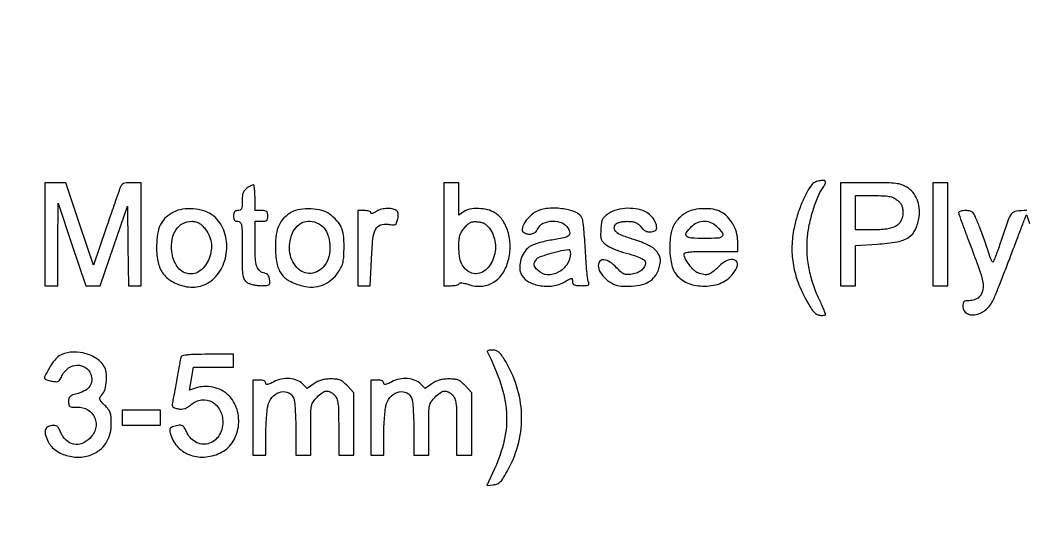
# Model space of a CAD drawing. Extents: x 56 to 1133, y 13 to 780.
# Drawn here: x 118.65 to 158.36, y 412.32 to 432.54 of the extents above; entities that cross this region are included whole.
import ezdxf

# ---------------------------------------------------------------- set-up
doc = ezdxf.new("R2010")
doc.units = 0
doc.header["$MEASUREMENT"] = 0

msp = doc.modelspace()

# ---------------------------------------------------------------- linework, layer by layer
for points in [[(563.623791, 746.280965, 0.000024), (512.7183, 748.668533, -0.000001), (459.121102, 751.17978, -0.000001), (407.844657, 753.582407, -0.000001), (364.322196, 755.62181, -0.000003), (342.098843, 756.663341), (304.216786, 758.439), (214.179413, 758.439, 0.000047), (168.586009, 758.434684, 0.000234), (142.920928, 758.417802, 0.000007), (124.182622, 758.396437, 0.198612), (124.04052, 758.33748, 0.198833), (123.941681, 758.098964, 0.000007), (123.932666, 727.145607, 0.000007), (123.924542, 696.192175, 0.198977), (124.02325, 695.95379, -0.195999), (124.063995, 695.856961, -0.000177), (124.091413, 693.332839, -0.001513), (124.114673, 690.224487, -0.000576), (124.129, 685.89062), (124.1505, 675.9117), (358.825898, 675.890535, 0.000017), (481.082405, 675.883684, 0.000096)], [(597.152773, 709.532732, 0.000001), (644.775909, 711.772814, 0.02038)], [(546.558755, 675.894767, 0.000001), (593.453206, 675.911769, 0.256594)], [(114.327922, 505.159407, 0.000001), (108.775481, 472.363282, 0.000003), (103.245268, 439.696851, 0.041949)], [(529.032925, 286.436984, -0.000002), (529.83462, 265.012438, -0.000004), (530.769888, 240.009811, -0.000003), (531.839084, 211.4154, 0.000001), (532.991169, 180.601107, 0.000001), (534.178651, 148.843697, 0.000001), (535.23949, 120.47627, 0.000003), (535.941746, 101.701946, 0.000115)], [(340.916813, 486.835527, -0.000001), (340.895598, 462.377991, -0.192633)], [(1130.14234, 577.288816, 0.000001), (1112.945079, 577.188951, 0.000111)], [(593.378593, 696.469297, 0.000002), (562.930092, 696.495285, 0.000139)], [(659.5416, 273.9771, -0.000009), (659.54438, 420.999454, -0.000183)], [(340.275612, 460.29304, 0.000001), (337.392807, 449.674757, 0.000025)], [(528.70788, 577.073614, 0.000003), (528.686579, 549.005158, 0.000159)], [(308.265541, 303.202231, -0.000001), (310.164009, 315.537643, -0.000018)], [(106.310938, 453.620174, 0.000122), (109.387108, 471.851108, -0.000089), (111.518689, 484.488959, -0.000149), (113.319169, 495.132832, -0.000001), (114.957787, 504.802168, -0.185562)], [(164.467775, 529.474699, 0.000085), (145.286579, 520.224962, 0.000141), (129.126223, 512.422972, 0.000002), (114.458015, 505.336203, 0.10741)], [(478.976143, 642.156178, 0.000003), (460.681715, 642.17741, 0.000206)], [(214.577504, 614.410292, 0.000003), (199.03491, 617.486587, 0.000206)], [(321.234872, 387.4257), (331.297936, 424.538048, 0.000031), (335.156582, 438.772108, 0.000051), (338.404975, 450.762803), (341.355812, 461.659591, 0.06621), (341.361, 461.698598, -0.413751), (341.380839, 461.718469, -0.000002), (350.38024, 461.732641, -0.000245), (360.291398, 461.743336, -0.000147), (372.064797, 461.7468), (402.768594, 461.7468), (402.891952, 461.30265, -0.001526), (403.232355, 460.06236, -0.000038), (404.771147, 454.386117, -0.000039), (407.3347, 444.924004, -0.000004), (413.387069, 422.577), (422.906997, 387.4257)], [(406.87465, 449.277685, 0.000002), (404.013931, 459.83339, 0.00469)], [(659.189342, 332.340905, -0.000015), (659.196643, 226.03005, -0.00003)], [(200.220583, 545.94649, 0.000004), (214.85255, 553.017731, 0.07872)], [(94.757333, 450.12354, 0.000006), (94.838584, 435.235459, 0.13789)], [(115.009415, 504.854257), (129.664983, 511.920604, -0.000029), (145.785607, 519.692178, -0.000018), (164.9277, 528.918162, 0.000102), (184.076715, 538.151455, 0.000169)], [(89.523016, 510.632371, 0.000024), (89.606521, 494.57356, 0.000024), (89.691554, 478.518397, 0.169009)], [(158.360182, 425.0304, 0.03123), (157.94062, 425.004169, 0.192327), (157.754877, 424.901514, 0.087476), (157.619939, 424.661057, 0.003781), (157.305957, 423.742325, -0.005635), (157.208021, 423.459191, -0.009059), (157.117475, 423.220379, -0.003466), (157.035765, 423.020151, -0.291615), (157.009841, 423.002075, -0.291145), (156.985608, 423.016118, -0.014672), (156.944024, 423.102285, -0.019711), (156.899445, 423.213618, -0.012589), (156.856079, 423.34613, 0.00931), (156.799235, 423.523761, 0.002934), (156.707788, 423.787124, 0.00293), (156.602304, 424.079787, 0.003246), (156.496882, 424.36133, 0.00613), (156.327432, 424.789259, 0.073516), (156.236978, 424.941516, 0.163076), (156.130749, 425.008808, 0.060412), (155.952694, 425.0304, 0.025503), (155.842066, 425.024754, 0.040424), (155.748804, 425.007513, 0.048606), (155.682721, 424.982584, 0.285641), (155.664, 424.952488, 0.085786), (155.673979, 424.894752, 0.00085), (155.815949, 424.498464, 0.002759), (155.983012, 424.042522, 0.001782), (156.181272, 423.516284, -0.006752), (156.514583, 422.604211, -0.047758), (156.627235, 422.146684, -0.109413), (156.606008, 421.852319, -0.1245), (156.46153, 421.610016, -0.073961), (156.392803, 421.559086, -0.038598), (156.29495, 421.516215, -0.037338), (156.185562, 421.486982, -0.046657), (156.080957, 421.4772, 0.032303), (155.943694, 421.468323, 0.163914), (155.87577, 421.435167, 0.166075), (155.842247, 421.367945, 0.033377), (155.8332, 421.232571, 0.264706), (155.97618, 420.981422, 0.181799), (156.306638, 420.922639, 0.117382), (156.713776, 421.10315, 0.113411), (157.002048, 421.449651, 0.019888), (157.095272, 421.653837, 0.002247), (157.285889, 422.125551, 0.00272), (157.507213, 422.689308, 0.002207), (157.738557, 423.2961, -0.000605), (157.959723, 423.881828, -0.000979), (158.149406, 424.3794, -0.000125), (158.319306, 424.822137, -0.076892), (158.332705, 424.845531, -0.592403), (158.357278, 424.84125, -0.002474), (158.465506, 424.51872, -0.004393)]]:
    msp.add_lwpolyline(points, format="xyb")
for points in [[(119.6244, 424.0998), (119.6244, 422.0694), (119.8782, 422.0694), (120.132, 422.0694), (120.138679, 423.69795), (120.145358, 425.3265), (120.695629, 423.69795), (121.2459, 422.0694), (121.524142, 422.0694), (121.802384, 422.0694), (122.341942, 423.638722), (122.8815, 425.208045), (122.904517, 423.638722), (122.927533, 422.0694), (123.179467, 422.0694), (123.4314, 422.0694), (123.4314, 424.0998), (123.4314, 426.1302), (123.048606, 426.1302, 0.017896), (122.841107, 426.122771, 0.082133), (122.724375, 426.094764, 0.130528), (122.650917, 426.037875, 0.077188), (122.597598, 425.93985, 0.002431), (122.55155, 425.80936, 0.000123), (122.403969, 425.384236, 0.000197), (122.228872, 424.8788, 0.000143), (122.034226, 424.315698), (121.539068, 422.881895), (120.997684, 424.506048), (120.4563, 426.1302), (120.04035, 426.1302), (119.6244, 426.1302)], [(127.595624, 425.913903, 0.065712), (127.503834, 425.829711, 0.085851), (127.446739, 425.731372, 0.065368), (127.416649, 425.599413, 0.023416), (127.4076, 425.406303, -0.014292), (127.401693, 425.199703, -0.091702), (127.37693, 425.098538, -0.187763), (127.325889, 425.048383, -0.101708), (127.2384, 425.0304, 0.07578), (127.159277, 425.018339, 0.149477), (127.10727, 424.982812, 0.124434), (127.078207, 424.918962, 0.044917), (127.0692, 424.8189, 0.044917), (127.078207, 424.718838, 0.124434), (127.10727, 424.654987, 0.149477), (127.159277, 424.619461, 0.07578), (127.2384, 424.6074, -0.229172), (127.332237, 424.562006, -0.131241), (127.383303, 424.444087, -0.034371), (127.403942, 424.183302, -0.002565), (127.4076, 423.470097, 0.003095), (127.411983, 422.761949, 0.033692), (127.434696, 422.47771, 0.092049), (127.489523, 422.317995, 0.111845), (127.595624, 422.201097, 0.066868), (127.693461, 422.150476, 0.027799), (127.836368, 422.108086, 0.026894), (127.996649, 422.079086, 0.031316), (128.151143, 422.0694, 0.011586), (128.379699, 422.074697, 0.138705), (128.462613, 422.102357, 0.236406), (128.496719, 422.163493, 0.039893), (128.491869, 422.301327, 0.048918), (128.469626, 422.404336, 0.083625), (128.429318, 422.482275, 0.097933), (128.371029, 422.534585, 0.091845), (128.2959, 422.562263, -0.134771), (128.104196, 422.651983, -0.138707), (127.987725, 422.826131, -0.066298), (127.929738, 423.142245, -0.012255), (127.9152, 423.73527), (127.9152, 424.6074), (128.169, 424.6074, 0.030103), (128.30551, 424.615626, 0.144586), (128.37627, 424.646175, 0.173074), (128.412092, 424.706853, 0.047675), (128.4228, 424.8189, 0.047675), (128.412092, 424.930947, 0.173074), (128.37627, 424.991625, 0.144586), (128.30551, 425.022174, 0.030103), (128.169, 425.0304), (127.9152, 425.0304), (127.9152, 425.538, 0.012167), (127.910464, 425.732609, 0.020052), (127.895878, 425.896493, 0.015018), (127.87543, 426.024095, 0.359899), (127.849424, 426.0456, 0.103059), (127.812986, 426.038009, 0.016968), (127.747738, 426.006914, 0.018033), (127.672434, 425.964324, 0.01506)], [(135.36, 424.0998), (135.36, 422.0694), (135.64905, 422.0694, 0.026644), (135.761803, 422.075413, 0.0368), (135.861475, 422.093562, 0.040401), (135.937071, 422.119831, 0.209307), (135.9663, 422.151654, -0.288971), (135.999294, 422.17822, -0.053433), (136.080968, 422.178916, -0.039515), (136.195914, 422.158327, -0.019063), (136.339152, 422.114903, 0.097452), (136.83408, 422.046074, 0.115428), (137.286159, 422.178987, 0.109818), (137.648397, 422.506137, 0.08178), (137.885503, 422.99165, 0.06702), (137.97691, 423.568107, 0.070015), (137.91013, 424.139297, 0.076862), (137.700272, 424.622656, 0.115574), (137.374169, 424.943736, 0.077755), (137.086137, 425.062912, 0.05131), (136.730346, 425.111088, 0.052494), (136.38709, 425.086042, 0.108747), (136.140224, 424.983303), (135.9522, 424.851606), (135.9522, 425.490903), (135.9522, 426.1302), (135.6561, 426.1302), (135.36, 426.1302)], [(149.891656, 426.06675, 0.05825), (149.689235, 425.774401, 0.02377), (149.482265, 425.336708, 0.022999), (149.30093, 424.837124, 0.026069), (149.174798, 424.343295, 0.040963), (149.091996, 423.633087, 0.047395), (149.133185, 422.95349, 0.046473), (149.303114, 422.28277, 0.036955), (149.604333, 421.598887, 0.008898), (149.803824, 421.239346, 0.043434), (149.937249, 421.048917, 0.081428), (150.055954, 420.946821, 0.10824), (150.190142, 420.900531, 0.024864), (150.277789, 420.894665, 0.041318), (150.351632, 420.899507, 0.052043), (150.403705, 420.912918, 0.313379), (150.4188, 420.934638, 0.097634), (150.410572, 420.976373, 0.00309), (150.343605, 421.136782, 0.005892), (150.260899, 421.325293, 0.00404), (150.162817, 421.537303, -0.030624), (149.92503, 422.132371, -0.032519), (149.76726, 422.740312, -0.033159), (149.691871, 423.352121, -0.034779), (149.69989, 423.958745, -0.031868), (149.775206, 424.469294, -0.021651), (149.922564, 425.038153, -0.021626), (150.107115, 425.559849, -0.057), (150.295901, 425.907785, 0.0161), (150.342951, 425.979785, 0.018862), (150.382698, 426.051028, 0.0181), (150.41154, 426.113097, 0.100028), (150.4188, 426.149024, 0.373659), (150.364522, 426.211514, 0.073945), (150.203672, 426.210355, 0.060932), (150.018079, 426.157682, 0.113121)], [(151.011, 424.0998), (151.011, 422.0694), (151.3071, 422.0694), (151.6032, 422.0694), (151.6032, 422.860383), (151.6032, 423.651366), (152.454951, 423.707185, 0.026856), (153.239873, 423.801145, 0.101587), (153.697723, 423.981535, 0.141953), (153.963879, 424.290579, 0.073315), (154.107312, 424.784569, 0.062182), (154.111606, 425.142072, 0.070857), (154.025761, 425.473192, 0.074858), (153.856625, 425.75244, 0.082502), (153.617541, 425.958831, 0.059852), (153.417581, 426.050041, 0.047641), (153.185598, 426.100257, 0.02509), (152.836556, 426.123957, 0.004338), (152.17425, 426.129884), (151.011, 426.1302)], [(153.241491, 425.44726, -0.045007), (153.350868, 425.344034, -0.078029), (153.417994, 425.238992, -0.071295), (153.453273, 425.111788, -0.032058), (153.4644, 424.938416, -0.116971), (153.391311, 424.630268, -0.150712), (153.190867, 424.421449, -0.096627), (152.829661, 424.304138, -0.030232), (152.25885, 424.269316), (151.6032, 424.269), (151.6032, 424.9458), (151.6032, 425.6226), (152.310891, 425.6226, -0.00919), (152.695061, 425.615538, -0.037386), (152.927199, 425.589548, -0.059637), (153.09335, 425.537173, -0.060578)], [(124.706414, 424.971592, 0.057461), (124.408392, 424.768004, 0.08784), (124.211702, 424.525498, 0.077201), (124.094584, 424.206759, 0.035411), (124.038252, 423.76642, 0.049691), (124.066358, 423.111007, 0.099553), (124.238789, 422.624493, 0.113877), (124.566429, 422.283776, 0.078951), (125.056117, 422.064737, 0.050761), (125.384106, 422.011268, 0.064859), (125.689284, 422.032473, 0.066799), (125.971782, 422.129965, 0.058516), (126.232748, 422.301916, 0.119333), (126.655244, 422.876841, 0.100885), (126.801887, 423.618845, 0.103741), (126.645734, 424.341841, 0.133933), (126.217441, 424.865301, 0.083903), (125.890091, 425.02398, 0.053481), (125.472564, 425.098702, 0.053566), (125.049677, 425.083132, 0.085378)], [(129.3534, 424.962544, 0.070168), (129.057386, 424.740879, 0.089064), (128.862008, 424.461502, 0.074294), (128.753927, 424.091643, 0.034673), (128.720579, 423.5922, 0.042155), (128.775361, 422.963433, 0.109727), (128.946972, 422.545641, 0.120157), (129.267962, 422.262229, 0.056064), (129.788229, 422.059163, 0.074995), (130.193492, 422.014237, 0.082046), (130.580833, 422.093978, 0.081685), (130.92329, 422.29452, 0.073487), (131.19804, 422.600722, 0.031316), (131.320221, 422.813132, 0.05887), (131.386476, 422.999379, 0.044599), (131.417541, 423.228035, 0.011474), (131.4261, 423.600968, 0.027577), (131.400431, 424.066011, 0.0773), (131.31536, 424.380013, 0.086734), (131.145632, 424.632465, 0.041156), (130.85096, 424.892792, 0.099252), (130.546573, 425.037384, 0.049809), (130.123662, 425.099605, 0.049503), (129.690578, 425.076898, 0.088061)], [(132.671624, 424.983303, -0.029426), (132.598431, 424.938208, -0.068119), (132.538091, 424.915681, -0.143156), (132.499658, 424.918109, -0.315737), (132.4836, 424.941003, 0.246471), (132.465592, 424.975315, 0.066476), (132.409046, 425.00414, 0.05126), (132.327017, 425.023886, 0.033463), (132.2298, 425.0304), (131.976, 425.0304), (131.976, 423.5499), (131.976, 422.0694), (132.217352, 422.0694), (132.458704, 422.0694), (132.50561, 423.087482, -0.012567), (132.563777, 423.903356, -0.085539), (132.669914, 424.291429, -0.20128), (132.859073, 424.462737, -0.124951), (133.161872, 424.490077, 0.016978), (133.361865, 424.465026, 0.15086), (133.447698, 424.483213, 0.185396), (133.499361, 424.545062, 0.028275), (133.543437, 424.702641, 0.029399), (133.563059, 424.826253, 0.066457), (133.559836, 424.920776, 0.092294), (133.534254, 424.990671, 0.118318), (133.486693, 425.039673, 0.107781), (133.318578, 425.101049, 0.051136), (133.086953, 425.108726, 0.050493), (132.851937, 425.068396, 0.085246)], [(138.938457, 424.949225, 0.065028), (138.707536, 424.763471, 0.063037), (138.52926, 424.522823, 0.080392), (138.448329, 424.301966, 0.308438), (138.503372, 424.174469, 0.089157), (138.666636, 424.107922, 0.111425), (138.829862, 424.110001, 0.11829), (138.969289, 424.180853, 0.109845), (139.065943, 424.308966, -0.178325), (139.285215, 424.530412, -0.105278), (139.652173, 424.615407, -0.103809), (140.026177, 424.543846, -0.169257), (140.264161, 424.330326, -0.086892), (140.32762, 424.145567, -0.293354), (140.278696, 424.033979, -0.097892), (140.091685, 423.956727, -0.007525), (139.554044, 423.858045, 0.017145), (139.289116, 423.804132, 0.019914), (139.041598, 423.73433, 0.021068), (138.835623, 423.657547, 0.066992), (138.709324, 423.583083, 0.087924), (138.528257, 423.380299, 0.064047), (138.403218, 423.104437, 0.065178), (138.353743, 422.811794, 0.10104), (138.395451, 422.559902, 0.168457), (138.650309, 422.256874, 0.087313), (139.118129, 422.078878, 0.079916), (139.662569, 422.0626, 0.101204), (140.137519, 422.225985, -0.005115), (140.335175, 422.339896, -0.120552), (140.396809, 422.357129, -0.373764), (140.427662, 422.332041, -0.043212), (140.436, 422.235747, 0.100536), (140.453204, 422.15105, 0.18287), (140.501326, 422.100676, 0.095245), (140.596801, 422.075625, 0.016671), (140.783451, 422.0694, 0.011529), (140.978124, 422.073889, 0.10995), (141.05789, 422.095548, 0.291167), (141.083335, 422.139991, 0.093345), (141.064966, 422.21745, -0.076121), (141.036586, 422.321182, -0.004536), (141.002115, 422.645077, -0.006736), (140.969635, 423.033234, -0.004914), (140.9436, 423.4653, 0.005), (140.917477, 423.89759, 0.006827), (140.884732, 424.286443, 0.004655), (140.849903, 424.610782, 0.075555), (140.821034, 424.716279, 0.198702), (140.555463, 424.96898, 0.061368), (140.008965, 425.10602, 0.059341), (139.40315, 425.108788, 0.10882)], [(141.865561, 424.921797, 0.03295), (141.706093, 424.798637, 0.09616), (141.621702, 424.688897, 0.081866), (141.577243, 424.545407, 0.01968), (141.552854, 424.29666, 0.016591), (141.54662, 424.049401, 0.076457), (141.569459, 423.908408, 0.103753), (141.630021, 423.802628, 0.044414), (141.749195, 423.690424, 0.046429), (141.867095, 423.614233, 0.016852), (142.046827, 423.528026, 0.016543), (142.251044, 423.446353, 0.018952), (142.451242, 423.382342, -0.007667), (142.886827, 423.253829, -0.034751), (143.133379, 423.157715, -0.066604), (143.268925, 423.070031, -0.219316), (143.3124, 422.975683, -0.122587), (143.274092, 422.821784, -0.093812), (143.165332, 422.685902, -0.079485), (142.99592, 422.582013, -0.05771), (142.782747, 422.521598, -0.034759), (142.59497, 422.50439, -0.105489), (142.46966, 422.528269, -0.085931), (142.350823, 422.604431, -0.018321), (142.175356, 422.777329, 0.051487), (141.914663, 423.00221, 0.122839), (141.677416, 423.092716, 0.238087), (141.518964, 423.035328, 0.191243), (141.4512, 422.86464, 0.14131), (141.526316, 422.604164, 0.069252), (141.750649, 422.337723, 0.067022), (142.050767, 422.132901, 0.104769), (142.35219, 422.053928, 0.030343), (142.890193, 422.061029, 0.069217), (143.286311, 422.146321, 0.091673), (143.572911, 422.315452, 0.094677), (143.776268, 422.574231, 0.098341), (143.90087, 423.005599, 0.176463), (143.805812, 423.35701, 0.125762), (143.468341, 423.645364, 0.040224), (142.849862, 423.889858, -0.017823), (142.394218, 424.046792, -0.083531), (142.15641, 424.187414, -0.20692), (142.084309, 424.332203, -0.188865), (142.136899, 424.491223, -0.121796), (142.198708, 424.536828, -0.036569), (142.310524, 424.573904, -0.033645), (142.448681, 424.599016, -0.028142), (142.597519, 424.6074, -0.026474), (142.788076, 424.597303, -0.06847), (142.92141, 424.564306, -0.081327), (143.027136, 424.500698, -0.050132), (143.128085, 424.3959, 0.051472), (143.252553, 424.267377, 0.103278), (143.376473, 424.200841, 0.106565), (143.513996, 424.190564, 0.05723), (143.679516, 424.233194, 0.308474), (143.757234, 424.345353, 0.105259), (143.715368, 424.549569, 0.075536), (143.57037, 424.779443, 0.077579), (143.364797, 424.953449, 0.088178), (143.031436, 425.083391, 0.054275), (142.610709, 425.120229, 0.0543), (142.192207, 425.065685, 0.088646)], [(144.936743, 424.959056, 0.036485), (144.818092, 424.884203, 0.023699), (144.692278, 424.781809, 0.02383), (144.578367, 424.669532, 0.041123), (144.49653, 424.564688, 0.102922), (144.315, 424.104129, 0.050934), (144.271759, 423.474351, 0.051192), (144.355227, 422.862231, 0.124793), (144.566404, 422.462589, 0.063008), (144.773409, 422.284473, 0.055287), (145.027319, 422.154147, 0.05147), (145.321184, 422.075688, 0.041784), (145.646526, 422.051394, 0.042732), (145.997362, 422.084611, 0.058208), (146.301059, 422.177259, 0.062424), (146.558854, 422.330763, 0.060706), (146.77353, 422.544419, 0.106571), (146.938223, 422.881755, 0.374142), (146.836483, 423.079977, 0.222058), (146.532232, 423.062779, 0.073106), (146.16342, 422.7885, -0.027254), (145.94915, 422.596397, -0.102033), (145.789053, 422.514458, -0.11716), (145.621924, 422.508367, -0.041647), (145.390646, 422.574891, -0.104032), (145.221536, 422.683438, -0.037705), (145.033042, 422.899457, -0.037229), (144.880925, 423.138005, -0.123179), (144.835516, 423.31725, -0.354252), (144.877913, 423.369901, -0.028072), (145.067856, 423.399741, -0.020166), (145.376431, 423.418084, -0.004761), (145.8927, 423.423), (146.9502, 423.423), (146.9502, 423.826361, 0.069378), (146.901806, 424.173457, 0.062492), (146.759788, 424.507599, 0.063681), (146.542993, 424.790482, 0.078273), (146.275175, 424.987182, 0.081166), (145.986697, 425.08127, 0.043604), (145.612206, 425.106075, 0.043402), (145.234894, 425.065258, 0.073974)], [(125.916213, 424.35111, -0.062695), (126.093529, 424.077062, -0.073416), (126.185699, 423.7817, -0.072235), (126.189365, 423.468362, -0.058138), (126.10636, 423.141467, -0.134407), (125.755119, 422.661771, -0.217904), (125.27313, 422.542562, -0.2036), (124.842656, 422.829759, -0.121834), (124.635277, 423.41926, -0.063536), (124.650462, 423.907213, -0.108419), (124.798797, 424.285159, -0.130261), (125.067761, 424.521884, -0.116186), (125.430804, 424.6074, -0.053038), (125.568756, 424.592725, -0.068566), (125.688284, 424.549248, -0.061989), (125.8003, 424.471023, -0.03448)], [(130.492146, 424.474918, -0.135481), (130.730138, 424.204353, -0.078602), (130.856968, 423.787315, -0.074711), (130.852011, 423.328111, -0.0972), (130.706645, 422.934441, -0.202959), (130.195568, 422.567416, -0.245056), (129.631227, 422.716529, -0.172578), (129.290605, 423.355058, -0.136854), (129.387773, 424.136177, -0.099895), (129.579425, 424.419399, -0.120362), (129.854797, 424.583414, -0.120379), (130.174741, 424.601995, -0.099942)], [(137.197328, 424.277639, -0.138173), (137.395811, 423.672283, -0.120394), (137.264639, 423.016467, -0.156763), (136.882136, 422.60426, -0.244415), (136.408413, 422.588939, -0.085234), (136.200856, 422.736226, -0.091066), (136.059969, 422.9413, -0.071728), (135.979635, 423.223743, -0.032837), (135.953447, 423.606859, -0.018621), (135.96251, 423.868404, -0.054363), (135.994883, 424.045806, -0.065453), (136.060634, 424.193105, -0.037255), (136.174953, 424.351545, -0.028615), (136.304643, 424.488895, -0.082732), (136.412861, 424.561632, -0.08997), (136.533419, 424.59206, -0.038003), (136.700982, 424.590686, -0.043152), (136.859809, 424.563354, -0.076655), (136.981317, 424.510589, -0.071356), (137.086891, 424.420731, -0.032944)], [(146.15054, 424.383546, -0.039782), (146.346344, 424.135321, -0.374844), (146.33024, 424.011078, -0.171136), (146.162063, 423.942805, -0.011663), (145.6389, 423.9306, -0.013966), (145.11743, 423.945168, -0.173312), (144.93763, 424.02099, -0.374457), (144.922665, 424.154145, -0.045213), (145.127455, 424.399745, -0.097774), (145.36649, 424.559956, -0.103208), (145.643857, 424.613257, -0.103544), (145.918677, 424.551171, -0.099034)], [(140.3514, 423.342381, -0.145813), (140.223925, 422.914557, -0.125459), (139.876826, 422.596342, -0.137311), (139.444872, 422.499984, -0.185061), (139.0824, 422.6616, -0.027986), (138.963091, 422.795069, -0.134012), (138.923038, 422.887973, -0.1549), (138.93868, 422.98091, -0.041349), (139.01895, 423.10987, -0.14586), (139.140398, 423.200617, -0.013606), (139.498539, 423.321222, -0.018217), (139.90477, 423.429805, -0.022921), (140.28795, 423.499105, -0.251473), (140.312203, 423.489986, -0.083631), (140.332762, 423.456572, -0.059502), (140.346786, 423.405059, -0.036755)], [(120.19279, 419.296499, 0.092689), (120.015921, 419.135144, 0.025628), (119.804181, 418.822396, 0.018551), (119.624152, 418.498114, 0.324495), (119.642034, 418.385766, 0.111901), (119.669015, 418.368755, 0.011318), (119.741568, 418.344952, 0.013727), (119.830514, 418.32063, 0.01052), (119.92891, 418.298788, 0.042176), (120.072789, 418.282447, 0.150196), (120.161159, 418.306844, 0.118371), (120.232508, 418.380777, 0.021753), (120.322164, 418.549486, -0.135069), (120.56119, 418.825623, -0.140925), (120.903922, 418.934954, -0.153278), (121.231337, 418.842432, -0.164725), (121.435775, 418.581551, -0.095055), (121.474049, 418.325943, -0.135728), (121.404291, 418.108707, -0.119182), (121.223162, 417.93894, -0.063697), (120.937597, 417.822036, 0.017124), (120.724945, 417.757282, 0.094906), (120.62165, 417.698266, 0.150771), (120.571537, 417.618897, 0.06607), (120.555, 417.494298, 0.045313), (120.566736, 417.365067, 0.211033), (120.607834, 417.304618, 0.132274), (120.693702, 417.278552, 0.014479), (120.901768, 417.277981, -0.139962), (121.324681, 417.169136, -0.163506), (121.595873, 416.857825, -0.16109), (121.626299, 416.442087, -0.135576), (121.407508, 416.056292, -0.102141), (121.091616, 415.848507, -0.14455), (120.758433, 415.818058, -0.144347), (120.461813, 415.973497, -0.101752), (120.24839, 416.286406, 0.025787), (120.173636, 416.442214, 0.1055), (120.105714, 416.521376, 0.136818), (120.021353, 416.555022, 0.055742), (119.896725, 416.554546, 0.123898), (119.727691, 416.490588, 0.190069), (119.642059, 416.361825, 0.129335), (119.651041, 416.166812, 0.047719), (119.758755, 415.911071, 0.120374), (120.06825, 415.567726, 0.087202), (120.53948, 415.355226, 0.083479), (121.075069, 415.310611, 0.095821), (121.568514, 415.449581, 0.069095), (121.860716, 415.651014, 0.07721), (122.074331, 415.917805, 0.073904), (122.20335, 416.247019, 0.056551), (122.247, 416.631719, 0.019044), (122.237068, 416.892393, 0.067297), (122.202127, 417.055877, 0.078329), (122.128114, 417.190942, 0.031953), (121.989409, 417.348607, -0.011725), (121.835495, 417.509913, -0.116197), (121.790334, 417.591194, -0.205822), (121.799746, 417.663083, -0.049892), (121.872514, 417.761666, 0.112937), (121.998903, 417.98728, 0.052921), (122.059144, 418.318369, 0.052889), (122.048544, 418.655341, 0.111184), (121.957119, 418.899282, 0.111936), (121.623998, 419.220888, 0.081032), (121.143884, 419.414412, 0.081222), (120.628303, 419.445051, 0.113478)], [(124.998176, 419.25645, 0.030945), (124.978838, 419.183882, 0.001788), (124.934251, 418.958103, 0.002715), (124.883556, 418.688657, 0.001992), (124.830147, 418.3893, -0.000985), (124.776414, 418.084582, -0.00119), (124.724719, 417.798694, -0.001009), (124.680134, 417.558177, -0.008114), (124.657608, 417.447926, 0.068892), (124.650071, 417.354138, 0.178281), (124.676721, 417.292857, 0.125728), (124.744892, 417.250347, 0.027516), (124.879844, 417.215541, 0.047375), (125.022698, 417.200816, 0.079531), (125.14169, 417.218884, 0.069293), (125.259963, 417.275693, 0.028347), (125.402922, 417.382761, -0.142422), (125.808827, 417.562358, -0.162505), (126.224541, 417.483024, -0.149441), (126.533549, 417.160078, -0.117197), (126.6462, 416.686075, -0.146791), (126.482667, 416.14105, -0.185562), (126.057976, 415.837317, -0.199077), (125.562909, 415.906638, -0.162909), (125.209396, 416.313231, 0.038168), (125.126451, 416.476925, 0.160629), (125.043798, 416.547532, 0.137888), (124.927729, 416.560866, 0.025499), (124.715267, 416.515435, 0.046622), (124.615771, 416.478571, 0.160174), (124.566751, 416.431451, 0.147098), (124.552956, 416.361751, 0.037318), (124.572842, 416.2468, 0.119356), (124.83878, 415.740309, 0.117562), (125.308285, 415.408188, 0.109611), (125.905449, 415.309816, 0.093071), (126.527376, 415.462468, 0.1377), (127.011752, 415.870435, 0.113585), (127.257413, 416.502044, 0.110969), (127.204843, 417.18976, 0.126592), (126.861034, 417.751569, 0.076263), (126.589544, 417.944385, 0.063556), (126.255398, 418.061974, 0.063222), (125.900602, 418.092262, 0.073712), (125.56854, 418.028995), (125.32506, 417.944117), (125.407576, 418.399359), (125.490091, 418.8546), (126.279646, 418.8546), (127.0692, 418.8546), (127.0692, 419.1084), (127.0692, 419.3622), (126.051345, 419.3622, 0.005425), (125.565843, 419.356932, 0.019597), (125.257232, 419.338119, 0.024327), (125.056686, 419.308072, 0.269005)], [(137.07052, 419.46795, -0.037636), (137.610491, 418.189494, -0.065577), (137.831378, 417.061824, -0.071091), (137.745203, 415.979872, -0.052897), (137.359732, 414.843816), (137.058273, 414.191348), (137.324414, 414.217624, 0.075197), (137.479895, 414.25708, 0.102654), (137.598602, 414.338856, 0.056946), (137.718991, 414.497481, 0.01004), (137.903569, 414.82335, 0.064247), (138.314586, 415.892671, 0.069103), (138.4269, 417.004711, 0.068529), (138.231868, 418.113129, 0.061599), (137.741176, 419.171699, 0.021023), (137.616758, 419.353896, 0.067586), (137.514101, 419.458471, 0.094385), (137.407863, 419.512633, 0.070775), (137.2776, 419.531249, 0.025152), (137.187939, 419.526792, 0.049214), (137.117894, 419.512717, 0.081688), (137.076357, 419.492155, 0.371554)], [(128.65545, 418.276855, -0.011474), (128.492557, 418.196621, -0.071545), (128.403723, 418.169929, -0.227365), (128.358016, 418.183973, -0.209375), (128.3382, 418.22922, 0.175381), (128.320392, 418.278428, 0.110913), (128.271475, 418.316035, 0.074017), (128.191805, 418.339525, 0.034754), (128.0844, 418.347), (127.8306, 418.347), (127.8306, 416.8665), (127.8306, 415.386), (128.0844, 415.386), (128.3382, 415.386), (128.342975, 416.25315, -0.010315), (128.352219, 416.606777, -0.010994), (128.376009, 416.952263, -0.010632), (128.409273, 417.248022, -0.049143), (128.448725, 417.415408, -0.119062), (128.645, 417.72387, -0.143171), (128.948393, 417.882861, -0.174464), (129.24651, 417.838669, -0.180642), (129.442846, 417.615153, -0.067025), (129.474097, 417.481365, -0.007578), (129.499172, 417.170407, -0.009071), (129.516766, 416.797677, -0.007256), (129.5226, 416.395693), (129.5226, 415.386), (129.8187, 415.386), (130.1148, 415.386), (130.1148, 416.407708, -0.003663), (130.119698, 417.076228, -0.044481), (130.146188, 417.331121, -0.099956), (130.215092, 417.497936, -0.048648), (130.362092, 417.676708, -0.039791), (130.563587, 417.848452, -0.128837), (130.726117, 417.911501, -0.157278), (130.878868, 417.880822, -0.068906), (131.0454, 417.7548, -0.098214), (131.13744, 417.617216, -0.065405), (131.186942, 417.433483, -0.029226), (131.209558, 417.128909, -0.00392), (131.2146, 416.4858), (131.2146, 415.386), (131.5107, 415.386), (131.8068, 415.386), (131.8068, 416.611365), (131.8068, 417.836731), (131.55994, 418.113015, 0.029217), (131.409988, 418.262299, 0.081665), (131.28482, 418.341083, 0.07644), (131.136211, 418.378433, 0.023415), (130.90429, 418.3893, 0.027335), (130.703715, 418.378326, 0.040414), (130.530774, 418.345049, 0.044082), (130.377176, 418.287411, 0.043156), (130.234896, 418.203404), (129.974291, 418.017509), (129.803161, 418.188639, 0.105071), (129.577849, 418.33498, 0.072612), (129.280253, 418.402054, 0.06821), (128.956644, 418.382777, 0.07135)], [(133.30845, 418.276855, -0.011474), (133.145557, 418.196621, -0.071545), (133.056723, 418.169929, -0.227365), (133.011016, 418.183973, -0.209375), (132.9912, 418.22922, 0.175381), (132.973392, 418.278428, 0.110913), (132.924475, 418.316035, 0.074017), (132.844805, 418.339525, 0.034754), (132.7374, 418.347), (132.4836, 418.347), (132.4836, 416.8665), (132.4836, 415.386), (132.7374, 415.386), (132.9912, 415.386), (132.995975, 416.25315, -0.010315), (133.005219, 416.606777, -0.010994), (133.029009, 416.952263, -0.010632), (133.062273, 417.248022, -0.049143), (133.101725, 417.415408, -0.119062), (133.298, 417.72387, -0.143171), (133.601393, 417.882861, -0.174464), (133.89951, 417.838669, -0.180642), (134.095846, 417.615153, -0.067025), (134.127097, 417.481365, -0.007578), (134.152172, 417.170407, -0.009071), (134.169766, 416.797677, -0.007256), (134.1756, 416.395693), (134.1756, 415.386), (134.4717, 415.386), (134.7678, 415.386), (134.7678, 416.407708, -0.003663), (134.772698, 417.076228, -0.044481), (134.799188, 417.331121, -0.099956), (134.868092, 417.497936, -0.048648), (135.015092, 417.676708, -0.039791), (135.216587, 417.848452, -0.128837), (135.379117, 417.911501, -0.157278), (135.531868, 417.880822, -0.068906), (135.6984, 417.7548, -0.098214), (135.79044, 417.617216, -0.065405), (135.839942, 417.433483, -0.029226), (135.862558, 417.128909, -0.00392), (135.8676, 416.4858), (135.8676, 415.386), (136.1637, 415.386), (136.4598, 415.386), (136.4598, 416.611365), (136.4598, 417.836731), (136.21294, 418.113015, 0.029217), (136.062988, 418.262299, 0.081665), (135.93782, 418.341083, 0.07644), (135.789211, 418.378433, 0.023415), (135.55729, 418.3893, 0.027335), (135.356715, 418.378326, 0.040414), (135.183774, 418.345049, 0.044082), (135.030176, 418.287411, 0.043156), (134.887896, 418.203404), (134.627291, 418.017509), (134.456161, 418.188639, 0.105071), (134.230849, 418.33498, 0.072612), (133.933253, 418.402054, 0.06821), (133.609644, 418.382777, 0.07135)]]:
    msp.add_lwpolyline(points, format="xyb", close=True)
for points in [[(154.6488, 424.0998), (154.6488, 422.0694), (154.9449, 422.0694), (155.241, 422.0694), (155.241, 424.0998), (155.241, 426.1302), (154.9449, 426.1302), (154.6488, 426.1302)], [(122.67, 416.8665), (122.67, 416.5704), (123.4314, 416.5704), (124.1928, 416.5704), (124.1928, 416.8665), (124.1928, 417.1626), (123.4314, 417.1626), (122.67, 417.1626)]]:
    msp.add_lwpolyline(points, close=True)

doc.saveas('drawing.dxf')
